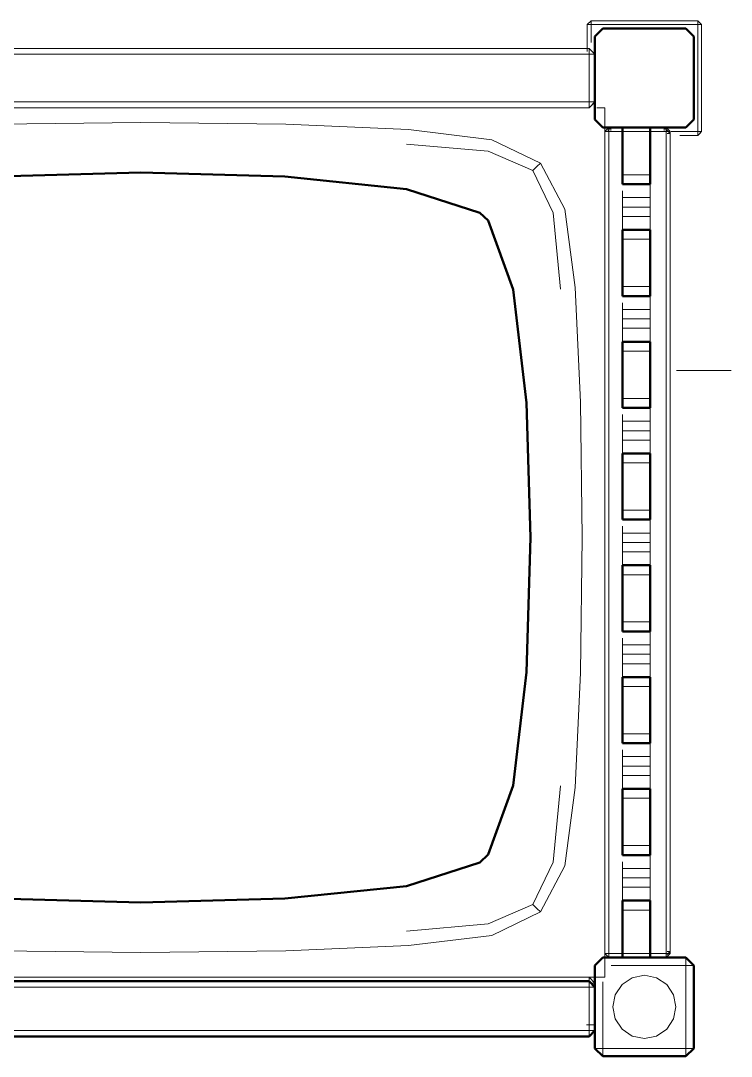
# Model space of a CAD drawing. Header units: metres. Extents: x 10 to 831, y 10 to 584.
# Drawn here: x 661.34 to 673.33, y 335.1 to 352.57 of the extents above; entities that cross this region are included whole.
import ezdxf

# ---------------------------------------------------------------- set-up
doc = ezdxf.new("R2010")
doc.units = ezdxf.units.M
doc.layers.add('CUT', color=7, linetype='Continuous', lineweight=50)
doc.layers.add('VIS', color=8, linetype='Continuous', lineweight=13)

msp = doc.modelspace()

# ---------------------------------------------------------------- linework, layer by layer
at = {"layer": 'CUT'}
for p, q in [((671.033, 352.3), (671.167, 352.433)), ((671.167, 352.433), (672.567, 352.433)), ((672.567, 352.433), (672.7, 352.3)), ((671.033, 350.9), (671.033, 352.3)), ((672.7, 352.3), (672.7, 350.9)), ((671.167, 350.767), (671.033, 350.9)), ((672.567, 350.767), (671.167, 350.767)), ((671.967, 350.767), (671.5, 350.767)), ((671.5, 350.767), (671.5, 350.317)), ((671.967, 350.317), (671.967, 350.767)), ((672.7, 350.9), (672.567, 350.767)), ((671.5, 350.317), (671.5, 349.968)), ((671.967, 349.968), (671.967, 350.317)), ((660.933, 349.941), (663.367, 350.005)), ((663.367, 350.005), (665.8, 349.941)), ((665.8, 349.941), (667.851, 349.728)), ((671.5, 349.968), (671.5, 349.919)), ((671.5, 349.919), (671.5, 349.825)), ((671.967, 349.919), (671.967, 349.968)), ((671.967, 349.825), (671.967, 349.919)), ((667.851, 349.728), (669.09, 349.329)), ((671.5, 349.825), (671.5, 349.808)), ((671.5, 349.808), (671.967, 349.808)), ((671.967, 349.808), (671.967, 349.825)), ((669.09, 349.329), (669.232, 349.196)), ((669.232, 349.196), (669.653, 348.035)), ((671.5, 349.022), (671.5, 349.039)), ((671.5, 349.039), (671.967, 349.039)), ((671.5, 348.658), (671.5, 349.022)), ((671.967, 349.039), (671.967, 349.022)), ((671.967, 349.022), (671.967, 348.658)), ((671.5, 348.304), (671.5, 348.658)), ((671.967, 348.658), (671.967, 348.304)), ((671.5, 347.939), (671.5, 348.304)), ((671.967, 348.304), (671.967, 347.939)), ((669.653, 348.035), (669.876, 346.12)), ((671.5, 347.923), (671.5, 347.939)), ((671.967, 347.939), (671.967, 347.923)), ((671.967, 347.923), (671.5, 347.923)), ((671.5, 347.137), (671.5, 347.153)), ((671.5, 347.153), (671.967, 347.153)), ((671.5, 346.772), (671.5, 347.137)), ((671.967, 347.153), (671.967, 347.137)), ((671.967, 347.137), (671.967, 346.772)), ((671.5, 346.418), (671.5, 346.772)), ((671.967, 346.772), (671.967, 346.418)), ((671.5, 346.054), (671.5, 346.418)), ((671.967, 346.418), (671.967, 346.054)), ((669.876, 346.12), (669.944, 343.85)), ((671.5, 346.037), (671.5, 346.054)), ((671.967, 346.037), (671.5, 346.037)), ((671.967, 346.054), (671.967, 346.037)), ((671.5, 345.251), (671.5, 345.268)), ((671.5, 345.268), (671.967, 345.268)), ((671.5, 344.887), (671.5, 345.251)), ((671.967, 345.268), (671.967, 345.251)), ((671.967, 345.251), (671.967, 344.887)), ((671.5, 344.532), (671.5, 344.887)), ((671.967, 344.887), (671.967, 344.532)), ((671.5, 344.168), (671.5, 344.532)), ((671.967, 344.532), (671.967, 344.168)), ((671.5, 344.151), (671.5, 344.168)), ((671.967, 344.151), (671.5, 344.151)), ((671.967, 344.168), (671.967, 344.151)), ((669.944, 343.85), (669.876, 341.58)), ((671.5, 343.365), (671.5, 343.382)), ((671.5, 343.382), (671.967, 343.382)), ((671.5, 343.001), (671.5, 343.365)), ((671.967, 343.382), (671.967, 343.365)), ((671.967, 343.365), (671.967, 343.001)), ((671.5, 342.647), (671.5, 343.001)), ((671.967, 343.001), (671.967, 342.647)), ((671.5, 342.282), (671.5, 342.647)), ((671.967, 342.647), (671.967, 342.282)), ((671.5, 342.266), (671.5, 342.282)), ((671.967, 342.266), (671.5, 342.266)), ((671.967, 342.282), (671.967, 342.266)), ((669.876, 341.58), (669.653, 339.665)), ((671.5, 341.48), (671.5, 341.496)), ((671.5, 341.496), (671.967, 341.496)), ((671.5, 341.115), (671.5, 341.48)), ((671.967, 341.496), (671.967, 341.48)), ((671.967, 341.48), (671.967, 341.115)), ((671.5, 340.761), (671.5, 341.115)), ((671.967, 341.115), (671.967, 340.761)), ((671.5, 340.397), (671.5, 340.761)), ((671.967, 340.761), (671.967, 340.397)), ((671.5, 340.38), (671.5, 340.397)), ((671.967, 340.38), (671.5, 340.38)), ((671.967, 340.397), (671.967, 340.38)), ((669.653, 339.665), (669.232, 338.504)), ((671.5, 339.594), (671.5, 339.611)), ((671.5, 339.611), (671.967, 339.611)), ((671.5, 339.229), (671.5, 339.594)), ((671.967, 339.611), (671.967, 339.594)), ((671.967, 339.594), (671.967, 339.229)), ((671.5, 338.875), (671.5, 339.229)), ((671.967, 339.229), (671.967, 338.875)), ((671.5, 338.511), (671.5, 338.875)), ((671.967, 338.875), (671.967, 338.511)), ((669.232, 338.504), (669.09, 338.371)), ((671.5, 338.494), (671.5, 338.511)), ((671.967, 338.511), (671.967, 338.494)), ((669.09, 338.371), (667.851, 337.972)), ((671.967, 338.494), (671.5, 338.494)), ((667.851, 337.972), (665.8, 337.759)), ((663.367, 337.695), (660.933, 337.759)), ((665.8, 337.759), (663.367, 337.695)), ((671.5, 337.708), (671.5, 337.725)), ((671.5, 337.725), (671.967, 337.725)), ((671.5, 337.614), (671.5, 337.708)), ((671.967, 337.725), (671.967, 337.708)), ((671.967, 337.708), (671.967, 337.614)), ((671.5, 337.566), (671.5, 337.614)), ((671.5, 337.216), (671.5, 337.566)), ((671.967, 337.614), (671.967, 337.566)), ((671.967, 337.566), (671.967, 337.216)), ((671.5, 336.767), (671.5, 337.216)), ((671.967, 337.216), (671.967, 336.767)), ((671.033, 336.633), (671.167, 336.767)), ((671.167, 336.767), (672.567, 336.767)), ((671.967, 336.767), (671.5, 336.767)), ((672.567, 336.767), (672.7, 336.633)), ((671.033, 335.233), (671.033, 336.633)), ((672.7, 336.633), (672.7, 335.233)), ((655.8, 336.367), (670.933, 336.367)), ((670.933, 336.367), (671.033, 336.267)), ((671.033, 336.267), (671.033, 335.533)), ((670.933, 335.433), (655.8, 335.433)), ((671.033, 335.533), (670.933, 335.433)), ((671.167, 335.1), (671.033, 335.233)), ((672.7, 335.233), (672.567, 335.1)), ((672.567, 335.1), (671.167, 335.1))]:
    msp.add_line(p, q, dxfattribs=at)
at = {"layer": 'VIS'}
for p, q in [((670.967, 352.567), (670.9, 352.5)), ((670.9, 352.5), (670.967, 352.5)), ((670.9, 352.5), (670.9, 352.05)), ((670.967, 352.5), (670.967, 352.567)), ((670.967, 352.567), (670.967, 352.533)), ((670.967, 352.567), (670.967, 352.567)), ((670.967, 352.567), (672.767, 352.567)), ((672.767, 352.567), (670.967, 352.567)), ((670.967, 352.5), (672.767, 352.5)), ((670.967, 352.2), (670.967, 352.5)), ((672.833, 352.5), (672.767, 352.567)), ((672.767, 352.567), (672.767, 352.5)), ((672.767, 352.567), (672.833, 352.5)), ((672.767, 352.567), (672.767, 352.567)), ((672.767, 352.5), (672.833, 352.5)), ((672.767, 352.5), (672.767, 350.7)), ((672.833, 352.5), (672.8, 352.5)), ((672.833, 350.7), (672.833, 352.5)), ((672.833, 352.5), (672.833, 352.5)), ((672.833, 352.5), (672.833, 350.7)), ((671.033, 352.3), (671.167, 352.433)), ((671.167, 352.433), (671.167, 352.433)), ((671.167, 352.433), (672.567, 352.433)), ((672.567, 352.433), (672.567, 352.433)), ((672.567, 352.433), (672.7, 352.3)), ((671.033, 352.3), (671.033, 352.3)), ((671.033, 350.9), (671.033, 352.3)), ((672.7, 352.3), (672.7, 352.3)), ((672.7, 352.3), (672.7, 350.9)), ((670.933, 352.1), (655.8, 352.1)), ((655.8, 352.1), (670.933, 352.1)), ((655.8, 352), (670.933, 352)), ((671.033, 352), (670.933, 352.1)), ((670.933, 352.1), (670.933, 352)), ((670.933, 352.1), (671.033, 352)), ((670.933, 352.1), (670.933, 352.1)), ((670.933, 352), (671.033, 352)), ((670.933, 352), (670.933, 351.2)), ((671.033, 352), (670.983, 352)), ((671.033, 352), (671.033, 351.2)), ((671.033, 352), (671.033, 352)), ((671.033, 351.2), (671.033, 352)), ((671.033, 351.9), (671.033, 351.9)), ((671.033, 351.3), (671.033, 351.3)), ((670.933, 351.2), (655.8, 351.2)), ((655.8, 351.1), (670.933, 351.1)), ((670.933, 351.2), (670.933, 351.1)), ((670.933, 351.1), (671.033, 351.2)), ((671.033, 351.2), (670.933, 351.2)), ((670.933, 351.1), (670.933, 351.1)), ((671.033, 351.2), (670.983, 351.15)), ((671.033, 351.2), (671.033, 351.2)), ((671.2, 351.1), (671.065, 351.1)), ((671.2, 350.833), (671.2, 351.1)), ((671.2, 351.1), (671.2, 350.7)), ((671.2, 351.1), (671.2, 351.1)), ((663.367, 350.852), (660.919, 350.823)), ((665.814, 350.823), (663.367, 350.852)), ((667.884, 350.734), (665.814, 350.823)), ((667.884, 350.734), (669.29, 350.56)), ((671.033, 350.9), (671.033, 350.9)), ((671.033, 350.9), (671.167, 350.767)), ((671.167, 350.767), (671.167, 350.767)), ((672.567, 350.767), (671.167, 350.767)), ((671.267, 350.767), (671.2, 350.7)), ((671.3, 350.767), (671.25, 350.717)), ((671.267, 350.7), (671.267, 350.767)), ((671.267, 350.767), (671.267, 350.733)), ((672.233, 350.767), (671.267, 350.767)), ((671.267, 350.767), (672.233, 350.767)), ((671.267, 350.767), (671.267, 350.767)), ((671.3, 350.767), (671.3, 350.717)), ((671.3, 350.767), (672.2, 350.767)), ((672.2, 350.767), (671.3, 350.767)), ((671.3, 350.767), (671.3, 350.767)), ((671.433, 350.767), (671.433, 350.767)), ((671.5, 350.767), (671.5, 350.094)), ((671.5, 350.767), (671.5, 350.767)), ((671.5, 350.767), (671.967, 350.767)), ((671.5, 350.317), (671.5, 350.767)), ((671.967, 350.767), (671.5, 350.767)), ((671.967, 350.767), (671.967, 350.767)), ((671.967, 336.767), (671.967, 350.767)), ((671.967, 350.767), (671.967, 350.767)), ((671.967, 350.317), (671.967, 350.767)), ((672.3, 350.667), (672.2, 350.767)), ((672.2, 350.767), (672.2, 350.717)), ((672.2, 350.767), (672.3, 350.667)), ((672.2, 350.767), (672.2, 350.767)), ((672.3, 350.7), (672.233, 350.767)), ((672.233, 350.767), (672.233, 350.7)), ((672.233, 350.767), (672.3, 350.7)), ((672.233, 350.767), (672.233, 350.767)), ((672.7, 350.9), (672.567, 350.767)), ((672.567, 350.767), (672.567, 350.767)), ((672.7, 350.9), (672.7, 350.9)), ((669.29, 350.56), (670.112, 350.164)), ((671.2, 350.7), (671.267, 350.7)), ((671.2, 350.7), (671.2, 336.833)), ((671.267, 336.833), (671.267, 350.7)), ((671.267, 350.7), (672.233, 350.7)), ((672.233, 350.7), (672.3, 350.7)), ((672.233, 350.7), (672.233, 336.833)), ((672.3, 350.667), (672.25, 350.667)), ((672.3, 350.7), (672.267, 350.7)), ((672.3, 350.7), (672.3, 336.833)), ((672.3, 350.7), (672.3, 350.7)), ((672.3, 336.833), (672.3, 350.7)), ((672.3, 350.667), (672.3, 350.667)), ((672.3, 350.667), (672.3, 336.867)), ((672.3, 336.867), (672.3, 350.667)), ((672.767, 350.7), (672.317, 350.7)), ((672.467, 350.633), (672.767, 350.633)), ((672.767, 350.7), (672.767, 350.633)), ((672.767, 350.633), (672.833, 350.7)), ((672.833, 350.7), (672.767, 350.7)), ((672.767, 350.633), (672.767, 350.633)), ((672.833, 350.7), (672.8, 350.667)), ((672.833, 350.7), (672.833, 350.7)), ((667.855, 350.487), (669.228, 350.368)), ((669.987, 350.041), (669.228, 350.368)), ((671.5, 350.317), (671.5, 349.968)), ((671.967, 350.317), (671.967, 349.968)), ((670.065, 350.117), (669.987, 350.041)), ((670.33, 349.325), (669.987, 350.041)), ((670.065, 350.117), (670.1, 350.153)), ((670.112, 350.164), (670.1, 350.153)), ((670.112, 350.164), (670.524, 349.387)), ((660.933, 349.941), (663.367, 350.005)), ((663.367, 350.005), (665.8, 349.941)), ((665.8, 349.941), (667.851, 349.728)), ((671.5, 349.968), (671.5, 349.808)), ((671.5, 349.968), (671.967, 349.968)), ((671.5, 349.919), (671.5, 349.968)), ((671.5, 349.825), (671.5, 349.919)), ((671.967, 349.968), (671.967, 349.808)), ((671.967, 349.808), (671.967, 349.968)), ((671.967, 349.919), (671.967, 349.968)), ((671.967, 349.825), (671.967, 349.919)), ((669.09, 349.329), (667.851, 349.728)), ((671.5, 349.808), (671.5, 349.825)), ((671.5, 349.808), (671.967, 349.808)), ((671.5, 349.808), (671.5, 349.808)), ((671.967, 349.808), (671.5, 349.808)), ((671.5, 349.583), (671.5, 349.696)), ((671.967, 349.808), (671.967, 349.825)), ((671.967, 349.808), (671.967, 349.583)), ((671.967, 349.808), (671.967, 349.808)), ((671.967, 349.808), (671.967, 349.808)), ((671.5, 349.424), (671.5, 349.583)), ((671.5, 349.583), (671.967, 349.583)), ((671.967, 349.583), (671.967, 349.424)), ((670.701, 348.068), (670.524, 349.387)), ((671.5, 349.264), (671.5, 349.424)), ((671.967, 349.424), (671.5, 349.424)), ((671.967, 349.424), (671.967, 349.264)), ((669.232, 349.196), (669.09, 349.329)), ((669.653, 348.035), (669.232, 349.196)), ((670.451, 348.039), (670.33, 349.325)), ((671.5, 349.039), (671.5, 349.264)), ((671.5, 349.264), (671.967, 349.264)), ((671.967, 349.264), (671.967, 349.039)), ((671.5, 348.88), (671.5, 349.039)), ((671.5, 349.039), (671.5, 349.039)), ((671.5, 349.039), (671.5, 349.039)), ((671.5, 349.039), (671.5, 348.88)), ((671.5, 349.039), (671.967, 349.039)), ((671.5, 349.039), (671.967, 349.039)), ((671.5, 349.039), (671.967, 349.039)), ((671.967, 349.039), (671.5, 349.039)), ((671.5, 349.039), (671.5, 349.022)), ((671.5, 349.022), (671.5, 348.658)), ((671.967, 349.039), (671.967, 349.039)), ((671.967, 349.039), (671.967, 348.88)), ((671.967, 348.88), (671.967, 349.039)), ((671.967, 349.039), (671.967, 349.039)), ((671.967, 349.039), (671.967, 349.022)), ((671.967, 349.022), (671.967, 348.658)), ((671.5, 348.88), (671.967, 348.88)), ((671.5, 348.304), (671.5, 348.658)), ((671.967, 348.658), (671.967, 348.304)), ((671.5, 348.613), (671.5, 348.209)), ((671.5, 348.304), (671.5, 347.939)), ((671.967, 348.304), (671.967, 347.939)), ((669.653, 348.035), (669.876, 346.12)), ((670.701, 348.068), (670.789, 346.134)), ((671.5, 348.082), (671.5, 347.923)), ((671.5, 348.082), (671.967, 348.082)), ((671.5, 347.923), (671.5, 347.939)), ((671.967, 348.082), (671.967, 347.923)), ((671.967, 347.923), (671.967, 348.082)), ((671.967, 347.923), (671.967, 347.939)), ((671.5, 347.923), (671.967, 347.923)), ((671.5, 347.923), (671.5, 347.923)), ((671.967, 347.923), (671.5, 347.923)), ((671.5, 347.697), (671.5, 347.81)), ((671.967, 347.923), (671.967, 347.697)), ((671.967, 347.923), (671.967, 347.923)), ((671.967, 347.923), (671.967, 347.923)), ((671.5, 347.538), (671.5, 347.697)), ((671.5, 347.697), (671.967, 347.697)), ((671.967, 347.697), (671.967, 347.538)), ((671.5, 347.379), (671.5, 347.538)), ((671.967, 347.538), (671.5, 347.538)), ((671.967, 347.538), (671.967, 347.379)), ((671.5, 347.153), (671.5, 347.379)), ((671.5, 347.379), (671.967, 347.379)), ((671.967, 347.379), (671.967, 347.153)), ((671.5, 346.994), (671.5, 347.153)), ((671.5, 347.153), (671.5, 347.153)), ((671.5, 347.153), (671.5, 347.153)), ((671.5, 347.153), (671.5, 346.994)), ((671.5, 347.153), (671.967, 347.153)), ((671.5, 347.153), (671.967, 347.153)), ((671.5, 347.153), (671.967, 347.153)), ((671.967, 347.153), (671.5, 347.153)), ((671.5, 347.153), (671.5, 347.137)), ((671.5, 347.137), (671.5, 346.772)), ((671.967, 347.153), (671.967, 347.153)), ((671.967, 347.153), (671.967, 346.994)), ((671.967, 346.994), (671.967, 347.153)), ((671.967, 347.153), (671.967, 347.153)), ((671.967, 347.153), (671.967, 347.137)), ((671.967, 347.137), (671.967, 346.772)), ((671.5, 346.994), (671.967, 346.994)), ((671.5, 346.418), (671.5, 346.772)), ((671.5, 346.728), (671.5, 346.324)), ((671.967, 346.772), (671.967, 346.418)), ((673.333, 346.667), (672.408, 346.667)), ((672.541, 346.667), (673.333, 346.667)), ((671.5, 346.418), (671.5, 346.054)), ((671.967, 346.418), (671.967, 346.054)), ((671.5, 346.196), (671.5, 346.037)), ((671.5, 346.196), (671.967, 346.196)), ((671.967, 346.196), (671.967, 346.037)), ((671.967, 346.037), (671.967, 346.196)), ((669.876, 346.12), (669.944, 343.85)), ((670.819, 343.85), (670.789, 346.134)), ((671.5, 346.037), (671.5, 346.054)), ((671.5, 346.037), (671.967, 346.037)), ((671.5, 346.037), (671.5, 346.037)), ((671.967, 346.037), (671.5, 346.037)), ((671.967, 346.037), (671.967, 346.054)), ((671.967, 346.037), (671.967, 345.812)), ((671.967, 346.037), (671.967, 346.037)), ((671.967, 346.037), (671.967, 346.037)), ((671.5, 345.812), (671.5, 345.924)), ((671.5, 345.652), (671.5, 345.812)), ((671.5, 345.812), (671.967, 345.812)), ((671.967, 345.812), (671.967, 345.652)), ((671.5, 345.493), (671.5, 345.652)), ((671.967, 345.652), (671.5, 345.652)), ((671.5, 345.268), (671.5, 345.493)), ((671.5, 345.493), (671.967, 345.493)), ((671.967, 345.652), (671.967, 345.493)), ((671.967, 345.493), (671.967, 345.268)), ((671.5, 345.108), (671.5, 345.268)), ((671.5, 345.268), (671.5, 345.268)), ((671.5, 345.268), (671.5, 345.268)), ((671.5, 345.268), (671.5, 345.108)), ((671.5, 345.268), (671.967, 345.268)), ((671.5, 345.268), (671.967, 345.268)), ((671.5, 345.268), (671.967, 345.268)), ((671.967, 345.268), (671.5, 345.268)), ((671.5, 345.268), (671.5, 345.251)), ((671.5, 345.251), (671.5, 344.887)), ((671.967, 345.268), (671.967, 345.268)), ((671.967, 345.268), (671.967, 345.108)), ((671.967, 345.108), (671.967, 345.268)), ((671.967, 345.268), (671.967, 345.268)), ((671.967, 345.268), (671.967, 345.251)), ((671.967, 345.251), (671.967, 344.887)), ((671.5, 345.108), (671.967, 345.108)), ((671.5, 344.532), (671.5, 344.887)), ((671.5, 344.844), (671.5, 344.44)), ((671.967, 344.887), (671.967, 344.532)), ((671.5, 344.532), (671.5, 344.168)), ((671.967, 344.532), (671.967, 344.168)), ((671.5, 344.311), (671.5, 344.151)), ((671.5, 344.311), (671.967, 344.311)), ((671.967, 344.311), (671.967, 344.151)), ((671.967, 344.151), (671.967, 344.311)), ((671.5, 344.151), (671.5, 344.168)), ((671.5, 344.151), (671.967, 344.151)), ((671.5, 344.151), (671.5, 344.151)), ((671.967, 344.151), (671.5, 344.151)), ((671.967, 344.151), (671.733, 344.151)), ((671.967, 344.151), (671.967, 344.168)), ((671.967, 344.151), (671.967, 343.926)), ((671.967, 344.151), (671.967, 344.151)), ((671.967, 344.151), (671.967, 344.151)), ((671.5, 343.926), (671.5, 344.039)), ((671.5, 343.767), (671.5, 343.926)), ((671.5, 343.926), (671.967, 343.926)), ((671.967, 343.926), (671.967, 343.767)), ((669.944, 343.85), (669.876, 341.58)), ((670.789, 341.566), (670.819, 343.85)), ((671.5, 343.607), (671.5, 343.767)), ((671.5, 343.767), (671.967, 343.767)), ((671.967, 343.767), (671.967, 343.607)), ((671.5, 343.382), (671.5, 343.607)), ((671.5, 343.607), (671.967, 343.607)), ((671.967, 343.607), (671.967, 343.382)), ((671.5, 343.223), (671.5, 343.382)), ((671.5, 343.382), (671.5, 343.382)), ((671.5, 343.382), (671.5, 343.382)), ((671.5, 343.382), (671.5, 343.223)), ((671.5, 343.382), (671.967, 343.382)), ((671.5, 343.382), (671.967, 343.382)), ((671.5, 343.382), (671.967, 343.382)), ((671.967, 343.382), (671.5, 343.382)), ((671.5, 343.382), (671.5, 343.365)), ((671.5, 343.365), (671.5, 343.001)), ((671.5, 343.223), (671.967, 343.223)), ((671.967, 343.382), (671.967, 343.382)), ((671.967, 343.382), (671.967, 343.223)), ((671.967, 343.223), (671.967, 343.382)), ((671.967, 343.382), (671.967, 343.382)), ((671.967, 343.382), (671.967, 343.365)), ((671.967, 343.365), (671.967, 343.001)), ((671.5, 342.647), (671.5, 343.001)), ((671.5, 342.959), (671.5, 342.555)), ((671.967, 343.001), (671.967, 342.647)), ((671.5, 342.647), (671.5, 342.282)), ((671.967, 342.647), (671.967, 342.282)), ((671.5, 342.425), (671.5, 342.266)), ((671.5, 342.425), (671.967, 342.425)), ((671.967, 342.425), (671.967, 342.266)), ((671.967, 342.266), (671.967, 342.425)), ((671.5, 342.266), (671.5, 342.282)), ((671.5, 342.266), (671.967, 342.266)), ((671.5, 342.266), (671.5, 342.266)), ((671.967, 342.266), (671.5, 342.266)), ((671.967, 342.266), (671.967, 342.282)), ((671.967, 342.266), (671.967, 342.04)), ((671.967, 342.266), (671.967, 342.266)), ((671.967, 342.266), (671.967, 342.266)), ((671.5, 342.04), (671.5, 342.153)), ((671.5, 341.881), (671.5, 342.04)), ((671.5, 342.04), (671.967, 342.04)), ((671.967, 342.04), (671.967, 341.881)), ((671.5, 341.722), (671.5, 341.881)), ((671.967, 341.881), (671.5, 341.881)), ((671.967, 341.881), (671.967, 341.722)), ((671.5, 341.496), (671.5, 341.722)), ((671.5, 341.722), (671.967, 341.722)), ((671.967, 341.722), (671.967, 341.496)), ((669.876, 341.58), (669.653, 339.665)), ((670.701, 339.632), (670.789, 341.566)), ((671.5, 341.337), (671.5, 341.496)), ((671.5, 341.496), (671.5, 341.496)), ((671.5, 341.496), (671.5, 341.496)), ((671.5, 341.496), (671.5, 341.337)), ((671.5, 341.496), (671.967, 341.496)), ((671.5, 341.496), (671.967, 341.496)), ((671.5, 341.496), (671.967, 341.496)), ((671.967, 341.496), (671.5, 341.496)), ((671.5, 341.496), (671.5, 341.48)), ((671.5, 341.48), (671.5, 341.115)), ((671.967, 341.496), (671.967, 341.496)), ((671.967, 341.496), (671.967, 341.337)), ((671.967, 341.337), (671.967, 341.496)), ((671.967, 341.496), (671.967, 341.496)), ((671.967, 341.496), (671.967, 341.48)), ((671.967, 341.48), (671.967, 341.115)), ((671.5, 341.337), (671.967, 341.337)), ((671.5, 340.761), (671.5, 341.115)), ((671.5, 341.074), (671.5, 340.671)), ((671.967, 341.115), (671.967, 340.761)), ((671.5, 340.761), (671.5, 340.397)), ((671.967, 340.761), (671.967, 340.397)), ((671.5, 340.539), (671.5, 340.38)), ((671.5, 340.539), (671.967, 340.539)), ((671.967, 340.539), (671.967, 340.38)), ((671.967, 340.38), (671.967, 340.539)), ((671.5, 340.38), (671.5, 340.397)), ((671.5, 340.38), (671.967, 340.38)), ((671.5, 340.38), (671.5, 340.38)), ((671.967, 340.38), (671.5, 340.38)), ((671.5, 340.155), (671.5, 340.267)), ((671.967, 340.38), (671.967, 340.397)), ((671.967, 340.38), (671.967, 340.155)), ((671.967, 340.38), (671.967, 340.38)), ((671.967, 340.38), (671.967, 340.38)), ((671.5, 339.995), (671.5, 340.155)), ((671.5, 340.155), (671.967, 340.155)), ((671.967, 340.155), (671.967, 339.995)), ((671.5, 339.836), (671.5, 339.995)), ((671.967, 339.995), (671.5, 339.995)), ((671.967, 339.995), (671.967, 339.836)), ((671.5, 339.611), (671.5, 339.836)), ((671.5, 339.836), (671.967, 339.836)), ((671.967, 339.836), (671.967, 339.611)), ((669.232, 338.504), (669.653, 339.665)), ((670.451, 339.661), (670.33, 338.375)), ((670.701, 339.632), (670.524, 338.313)), ((671.5, 339.451), (671.5, 339.611)), ((671.5, 339.611), (671.5, 339.611)), ((671.5, 339.611), (671.5, 339.611)), ((671.5, 339.611), (671.5, 339.451)), ((671.5, 339.611), (671.967, 339.611)), ((671.5, 339.611), (671.967, 339.611)), ((671.5, 339.611), (671.967, 339.611)), ((671.967, 339.611), (671.5, 339.611)), ((671.5, 339.611), (671.5, 339.594)), ((671.5, 339.594), (671.5, 339.229)), ((671.967, 339.611), (671.967, 339.611)), ((671.967, 339.611), (671.967, 339.451)), ((671.967, 339.451), (671.967, 339.611)), ((671.967, 339.611), (671.967, 339.611)), ((671.967, 339.611), (671.967, 339.594)), ((671.967, 339.594), (671.967, 339.229)), ((671.5, 339.451), (671.967, 339.451)), ((671.5, 338.875), (671.5, 339.229)), ((671.967, 339.229), (671.967, 338.875)), ((671.5, 339.19), (671.5, 338.786)), ((671.5, 338.875), (671.5, 338.511)), ((671.967, 338.875), (671.967, 338.511)), ((669.09, 338.371), (669.232, 338.504)), ((671.5, 338.654), (671.5, 338.494)), ((671.5, 338.654), (671.967, 338.654)), ((671.5, 338.494), (671.5, 338.511)), ((671.967, 338.654), (671.967, 338.494)), ((671.967, 338.494), (671.967, 338.654)), ((671.967, 338.494), (671.967, 338.511)), ((667.851, 337.972), (669.09, 338.371)), ((669.987, 337.659), (670.33, 338.375)), ((671.5, 338.494), (671.967, 338.494)), ((671.5, 338.494), (671.5, 338.494)), ((671.967, 338.494), (671.5, 338.494)), ((671.5, 338.269), (671.5, 338.382)), ((671.967, 338.494), (671.967, 338.269)), ((671.967, 338.494), (671.967, 338.494)), ((671.967, 338.494), (671.967, 338.494)), ((670.524, 338.313), (670.112, 337.536)), ((671.5, 338.11), (671.5, 338.269)), ((671.5, 338.269), (671.967, 338.269)), ((671.967, 338.269), (671.967, 338.11)), ((671.5, 337.95), (671.5, 338.11)), ((671.967, 338.11), (671.5, 338.11)), ((671.967, 338.11), (671.967, 337.95)), ((667.851, 337.972), (665.8, 337.759)), ((671.5, 337.725), (671.5, 337.95)), ((671.5, 337.95), (671.967, 337.95)), ((671.967, 337.95), (671.967, 337.725)), ((663.367, 337.695), (660.933, 337.759)), ((665.8, 337.759), (663.367, 337.695)), ((669.228, 337.332), (669.987, 337.659)), ((670.065, 337.583), (669.987, 337.659)), ((671.5, 337.566), (671.5, 337.725)), ((671.5, 337.725), (671.5, 337.725)), ((671.5, 337.725), (671.5, 337.725)), ((671.5, 337.725), (671.5, 337.566)), ((671.5, 337.725), (671.967, 337.725)), ((671.5, 337.725), (671.967, 337.725)), ((671.5, 337.725), (671.967, 337.725)), ((671.967, 337.725), (671.5, 337.725)), ((671.5, 337.725), (671.5, 337.708)), ((671.5, 337.708), (671.5, 337.614)), ((671.967, 337.725), (671.967, 337.566)), ((671.967, 337.725), (671.967, 337.725)), ((671.967, 337.566), (671.967, 337.725)), ((671.967, 337.725), (671.967, 337.725)), ((671.967, 337.725), (671.967, 337.708)), ((671.967, 337.614), (671.967, 337.708)), ((670.112, 337.536), (669.29, 337.14)), ((670.065, 337.583), (670.1, 337.547)), ((670.112, 337.536), (670.1, 337.547)), ((671.5, 337.614), (671.5, 337.566)), ((671.5, 337.566), (671.967, 337.566)), ((671.5, 337.216), (671.5, 337.566)), ((671.967, 337.614), (671.967, 337.566)), ((671.967, 337.566), (671.967, 337.216)), ((667.855, 337.213), (669.228, 337.332)), ((671.5, 337.305), (671.5, 336.767)), ((667.884, 336.966), (669.29, 337.14)), ((671.5, 337.216), (671.5, 336.767)), ((671.967, 336.767), (671.967, 337.216)), ((667.884, 336.966), (665.814, 336.877)), ((660.919, 336.877), (663.367, 336.848)), ((663.367, 336.848), (665.814, 336.877)), ((671.033, 336.633), (671.167, 336.767)), ((671.167, 336.767), (671.167, 336.767)), ((671.167, 336.767), (672.567, 336.767)), ((671.2, 336.433), (671.2, 336.833)), ((671.267, 336.833), (671.2, 336.833)), ((671.2, 336.833), (671.267, 336.767)), ((671.2, 336.833), (671.2, 336.833)), ((671.267, 336.767), (671.267, 336.833)), ((672.233, 336.833), (671.267, 336.833)), ((671.267, 336.767), (671.428, 336.767)), ((671.967, 336.767), (671.5, 336.767)), ((671.5, 336.767), (671.5, 336.767)), ((671.967, 336.767), (671.5, 336.767)), ((671.967, 336.767), (671.967, 336.767)), ((672.233, 336.833), (672.233, 336.767)), ((672.233, 336.767), (672.3, 336.833)), ((672.3, 336.833), (672.233, 336.833)), ((672.233, 336.767), (672.233, 336.767)), ((672.3, 336.867), (672.25, 336.867)), ((672.3, 336.867), (672.25, 336.817)), ((672.3, 336.833), (672.267, 336.8)), ((672.287, 336.767), (672.567, 336.767)), ((672.3, 336.867), (672.3, 336.867)), ((672.3, 336.833), (672.3, 336.833)), ((672.567, 336.633), (672.567, 336.767)), ((672.567, 336.767), (672.7, 336.633)), ((672.567, 336.767), (672.567, 336.767)), ((672.567, 336.767), (672.7, 336.633)), ((671.033, 336.633), (671.033, 336.633)), ((671.033, 335.233), (671.033, 336.633)), ((671.2, 336.7), (671.2, 336.433)), ((672.567, 336.633), (671.307, 336.633)), ((672.7, 336.633), (672.567, 336.633)), ((672.567, 335.233), (672.567, 336.633)), ((672.7, 336.633), (672.7, 335.233)), ((672.7, 336.633), (672.7, 336.633)), ((672.7, 336.633), (672.7, 335.233)), ((655.533, 336.433), (671.2, 336.433)), ((670.933, 336.433), (655.8, 336.433)), ((671.033, 336.333), (670.933, 336.433)), ((670.933, 336.433), (670.933, 336.383)), ((671.033, 335.233), (671.033, 336.493)), ((671.2, 336.433), (671.065, 336.433)), ((671.2, 336.433), (671.2, 336.433)), ((671.49, 336.31), (671.663, 336.426)), ((671.663, 336.426), (671.867, 336.467)), ((671.867, 336.467), (672.071, 336.426)), ((672.071, 336.426), (672.244, 336.31)), ((655.8, 336.367), (670.933, 336.367)), ((655.8, 336.367), (670.933, 336.367)), ((670.933, 336.267), (655.8, 336.267)), ((670.933, 336.267), (670.933, 336.367)), ((670.933, 336.367), (671.033, 336.267)), ((670.933, 336.367), (670.933, 336.367)), ((670.933, 336.367), (671.033, 336.267)), ((671.033, 336.267), (670.933, 336.267)), ((670.933, 335.533), (670.933, 336.267)), ((671.033, 336.333), (670.983, 336.333)), ((671.033, 336.333), (671.033, 336.333)), ((671.033, 336.333), (671.033, 335.533)), ((671.033, 335.533), (671.033, 336.333)), ((671.033, 336.267), (671.033, 335.533)), ((671.033, 336.267), (671.033, 336.267)), ((671.033, 336.267), (671.033, 335.533)), ((671.167, 336.353), (671.167, 335.233)), ((671.374, 336.137), (671.49, 336.31)), ((672.244, 336.31), (672.359, 336.137)), ((670.933, 336.067), (670.933, 335.533)), ((671.033, 336.233), (671.033, 336.233)), ((671.033, 335.633), (671.033, 336.233)), ((671.333, 335.933), (671.374, 336.137)), ((672.359, 336.137), (672.4, 335.933)), ((671.374, 335.729), (671.333, 335.933)), ((672.4, 335.933), (672.359, 335.729)), ((671.49, 335.556), (671.374, 335.729)), ((672.359, 335.729), (672.244, 335.556)), ((671.033, 335.633), (670.888, 335.633)), ((671.033, 335.633), (671.033, 335.633)), ((671.663, 335.441), (671.49, 335.556)), ((672.244, 335.556), (672.071, 335.441)), ((670.933, 335.533), (655.8, 335.533)), ((655.8, 335.533), (670.933, 335.533)), ((670.933, 335.433), (655.8, 335.433)), ((670.933, 335.433), (655.8, 335.433)), ((670.933, 335.533), (670.933, 335.483)), ((671.033, 335.533), (670.933, 335.533)), ((670.933, 335.533), (671.033, 335.533)), ((671.033, 335.533), (670.933, 335.433)), ((670.933, 335.433), (670.933, 335.533)), ((671.033, 335.533), (670.933, 335.433)), ((670.933, 335.433), (670.933, 335.433)), ((671.033, 335.533), (670.983, 335.483)), ((671.033, 335.533), (671.033, 335.533)), ((671.033, 335.533), (671.033, 335.533)), ((671.867, 335.4), (671.663, 335.441)), ((672.071, 335.441), (671.867, 335.4)), ((671.167, 335.1), (671.033, 335.233)), ((671.033, 335.233), (671.167, 335.233)), ((671.033, 335.233), (671.033, 335.233)), ((671.033, 335.233), (671.167, 335.1)), ((671.167, 335.233), (671.167, 335.1)), ((671.167, 335.233), (672.567, 335.233)), ((672.567, 335.233), (672.7, 335.233)), ((672.7, 335.233), (672.567, 335.1)), ((672.567, 335.1), (672.567, 335.233)), ((672.7, 335.233), (672.567, 335.1)), ((672.7, 335.233), (672.7, 335.233)), ((672.567, 335.1), (671.167, 335.1)), ((671.167, 335.1), (671.167, 335.1)), ((672.567, 335.1), (671.167, 335.1)), ((672.567, 335.1), (672.567, 335.1))]:
    msp.add_line(p, q, dxfattribs=at)

doc.saveas('drawing.dxf')
